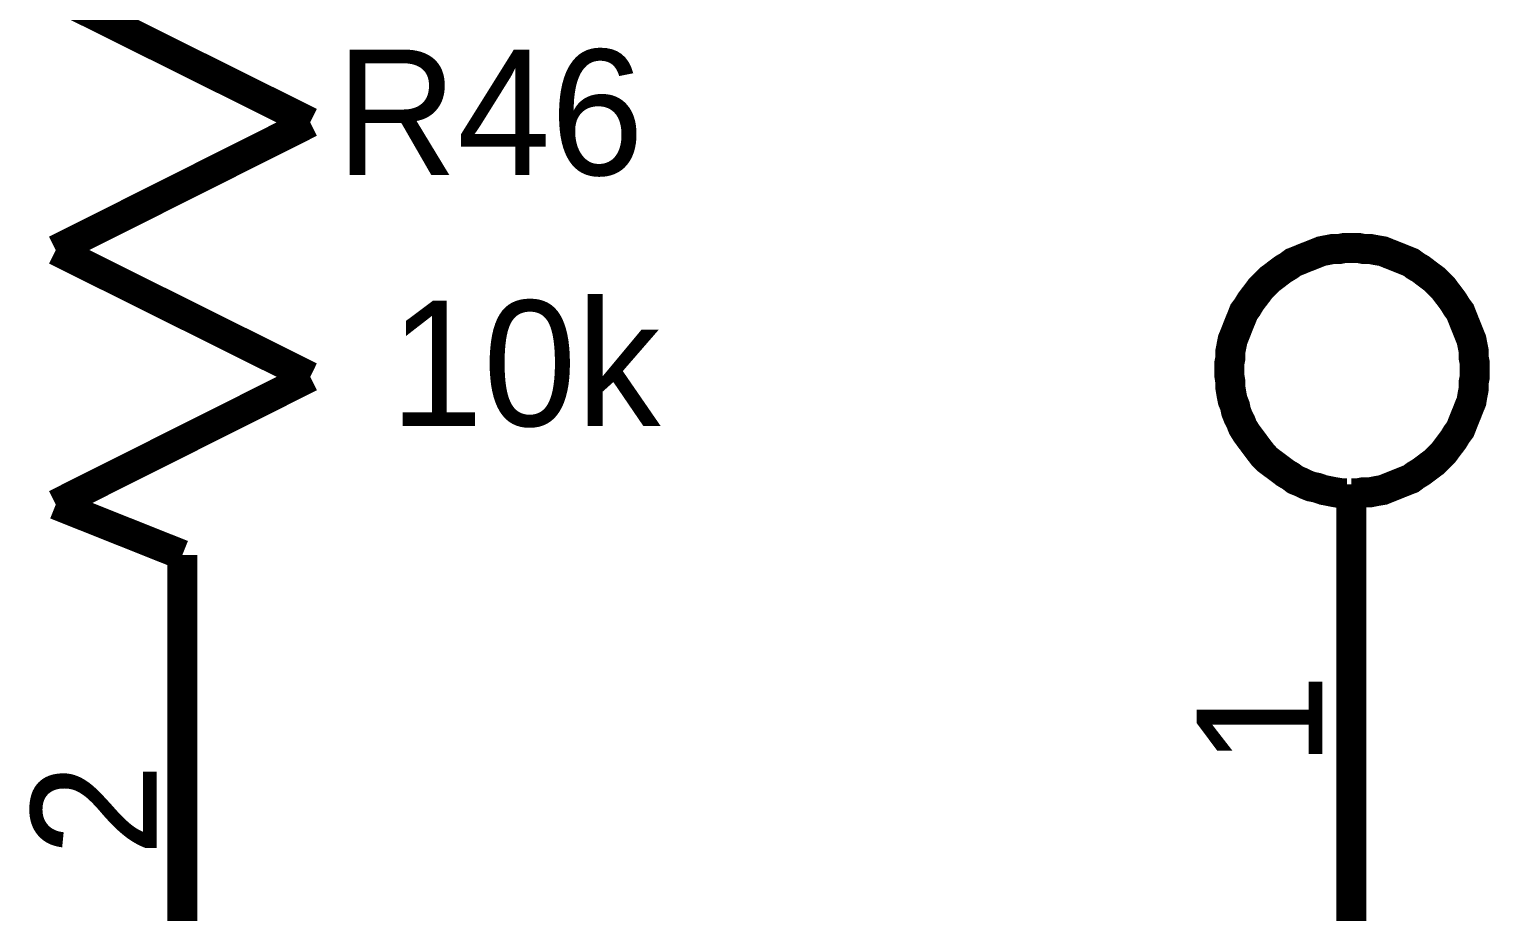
# Model space of a CAD drawing. Header units: millimetres. Extents: x 0 to 800, y 0 to 567.
# Drawn here: x 109.29 to 123.88, y 269.13 to 277.95 of the extents above; entities that cross this region are included whole.
import ezdxf

# ---------------------------------------------------------------- set-up
doc = ezdxf.new("R2010")
doc.units = ezdxf.units.MM
doc.layers.add('Sheet', color=255, linetype='Continuous')

msp = doc.modelspace()

# ---------------------------------------------------------------- linework, layer by layer
at = {"layer": 'Sheet', "const_width": 0.3}
for points in [[(109.555, 278.282), (112.097, 277.017)], [(112.097, 277.017), (109.555, 275.74)], [(109.555, 275.74), (112.097, 274.474)], [(122.501, 275.762), (122.434, 275.762), (122.378, 275.751), (122.311, 275.751), (122.255, 275.74), (122.199, 275.729), (122.143, 275.706), (122.087, 275.684), (122.031, 275.662), (121.975, 275.639), (121.919, 275.617), (121.874, 275.583), (121.818, 275.55), (121.773, 275.516), (121.729, 275.482), (121.684, 275.449), (121.639, 275.404), (121.594, 275.359), (121.561, 275.314), (121.527, 275.27), (121.493, 275.225), (121.46, 275.169), (121.426, 275.124), (121.404, 275.068), (121.381, 275.012), (121.359, 274.956), (121.337, 274.9), (121.314, 274.844), (121.303, 274.788), (121.292, 274.732), (121.292, 274.665), (121.281, 274.609), (121.281, 274.542)], [(123.733, 274.542), (123.733, 274.609), (123.722, 274.665), (123.722, 274.732), (123.711, 274.788), (123.7, 274.844), (123.677, 274.9), (123.655, 274.956), (123.632, 275.012), (123.61, 275.068), (123.588, 275.124), (123.554, 275.169), (123.52, 275.225), (123.487, 275.27), (123.453, 275.314), (123.42, 275.359), (123.375, 275.404), (123.33, 275.449), (123.285, 275.482), (123.24, 275.516), (123.196, 275.55), (123.14, 275.583), (123.095, 275.617), (123.039, 275.639), (122.983, 275.662), (122.927, 275.684), (122.871, 275.706), (122.815, 275.729), (122.748, 275.74), (122.692, 275.751), (122.625, 275.751), (122.569, 275.762), (122.501, 275.762)], [(121.281, 274.542), (121.281, 274.486), (121.292, 274.418), (121.292, 274.362), (121.303, 274.295), (121.314, 274.239), (121.337, 274.183), (121.348, 274.127), (121.37, 274.071), (121.393, 274.027), (121.415, 273.971), (121.449, 273.915), (121.482, 273.87), (121.516, 273.825), (121.549, 273.78), (121.583, 273.735), (121.617, 273.691), (121.661, 273.646), (121.706, 273.612), (121.751, 273.579), (121.796, 273.545), (121.841, 273.511), (121.897, 273.478), (121.941, 273.444), (121.997, 273.422), (122.042, 273.399), (122.098, 273.377), (122.154, 273.366), (122.221, 273.343), (122.277, 273.332), (122.333, 273.321), (122.401, 273.31), (122.457, 273.31)], [(122.501, 273.31), (122.569, 273.31), (122.625, 273.321), (122.692, 273.321), (122.748, 273.332), (122.815, 273.343), (122.871, 273.366), (122.927, 273.388), (122.983, 273.411), (123.039, 273.433), (123.095, 273.455), (123.14, 273.489), (123.196, 273.523), (123.24, 273.556), (123.285, 273.59), (123.33, 273.623), (123.375, 273.668), (123.42, 273.713), (123.453, 273.758), (123.487, 273.803), (123.52, 273.847), (123.554, 273.903), (123.588, 273.948), (123.61, 274.004), (123.632, 274.06), (123.655, 274.116), (123.677, 274.172), (123.7, 274.228), (123.711, 274.295), (123.722, 274.351), (123.722, 274.418), (123.733, 274.474), (123.733, 274.542)], [(112.097, 274.474), (109.555, 273.198)], [(122.501, 273.399), (122.501, 269.905)], [(109.555, 273.198), (110.82, 272.694)], [(110.82, 272.694), (110.82, 267.609)], [(110.82, 272.694), (110.82, 271.932)], [(122.501, 264.373), (122.501, 269.905)]]:
    msp.add_lwpolyline(points, dxfattribs=at)

# ---------------------------------------------------------------- texts
at = {"layer": 'Sheet'}
for s, p in [('R46', (112.354, 276.49)), ('10k', (112.892, 273.982))]:
    msp.add_text(s, height=1.2543, dxfattribs=at).set_placement(p)
for s, p in [('1', (122.21, 270.577)), ('2', (110.563, 269.681))]:
    msp.add_text(s, height=1.254, rotation=90, dxfattribs=at).set_placement(p)

doc.saveas('drawing.dxf')
